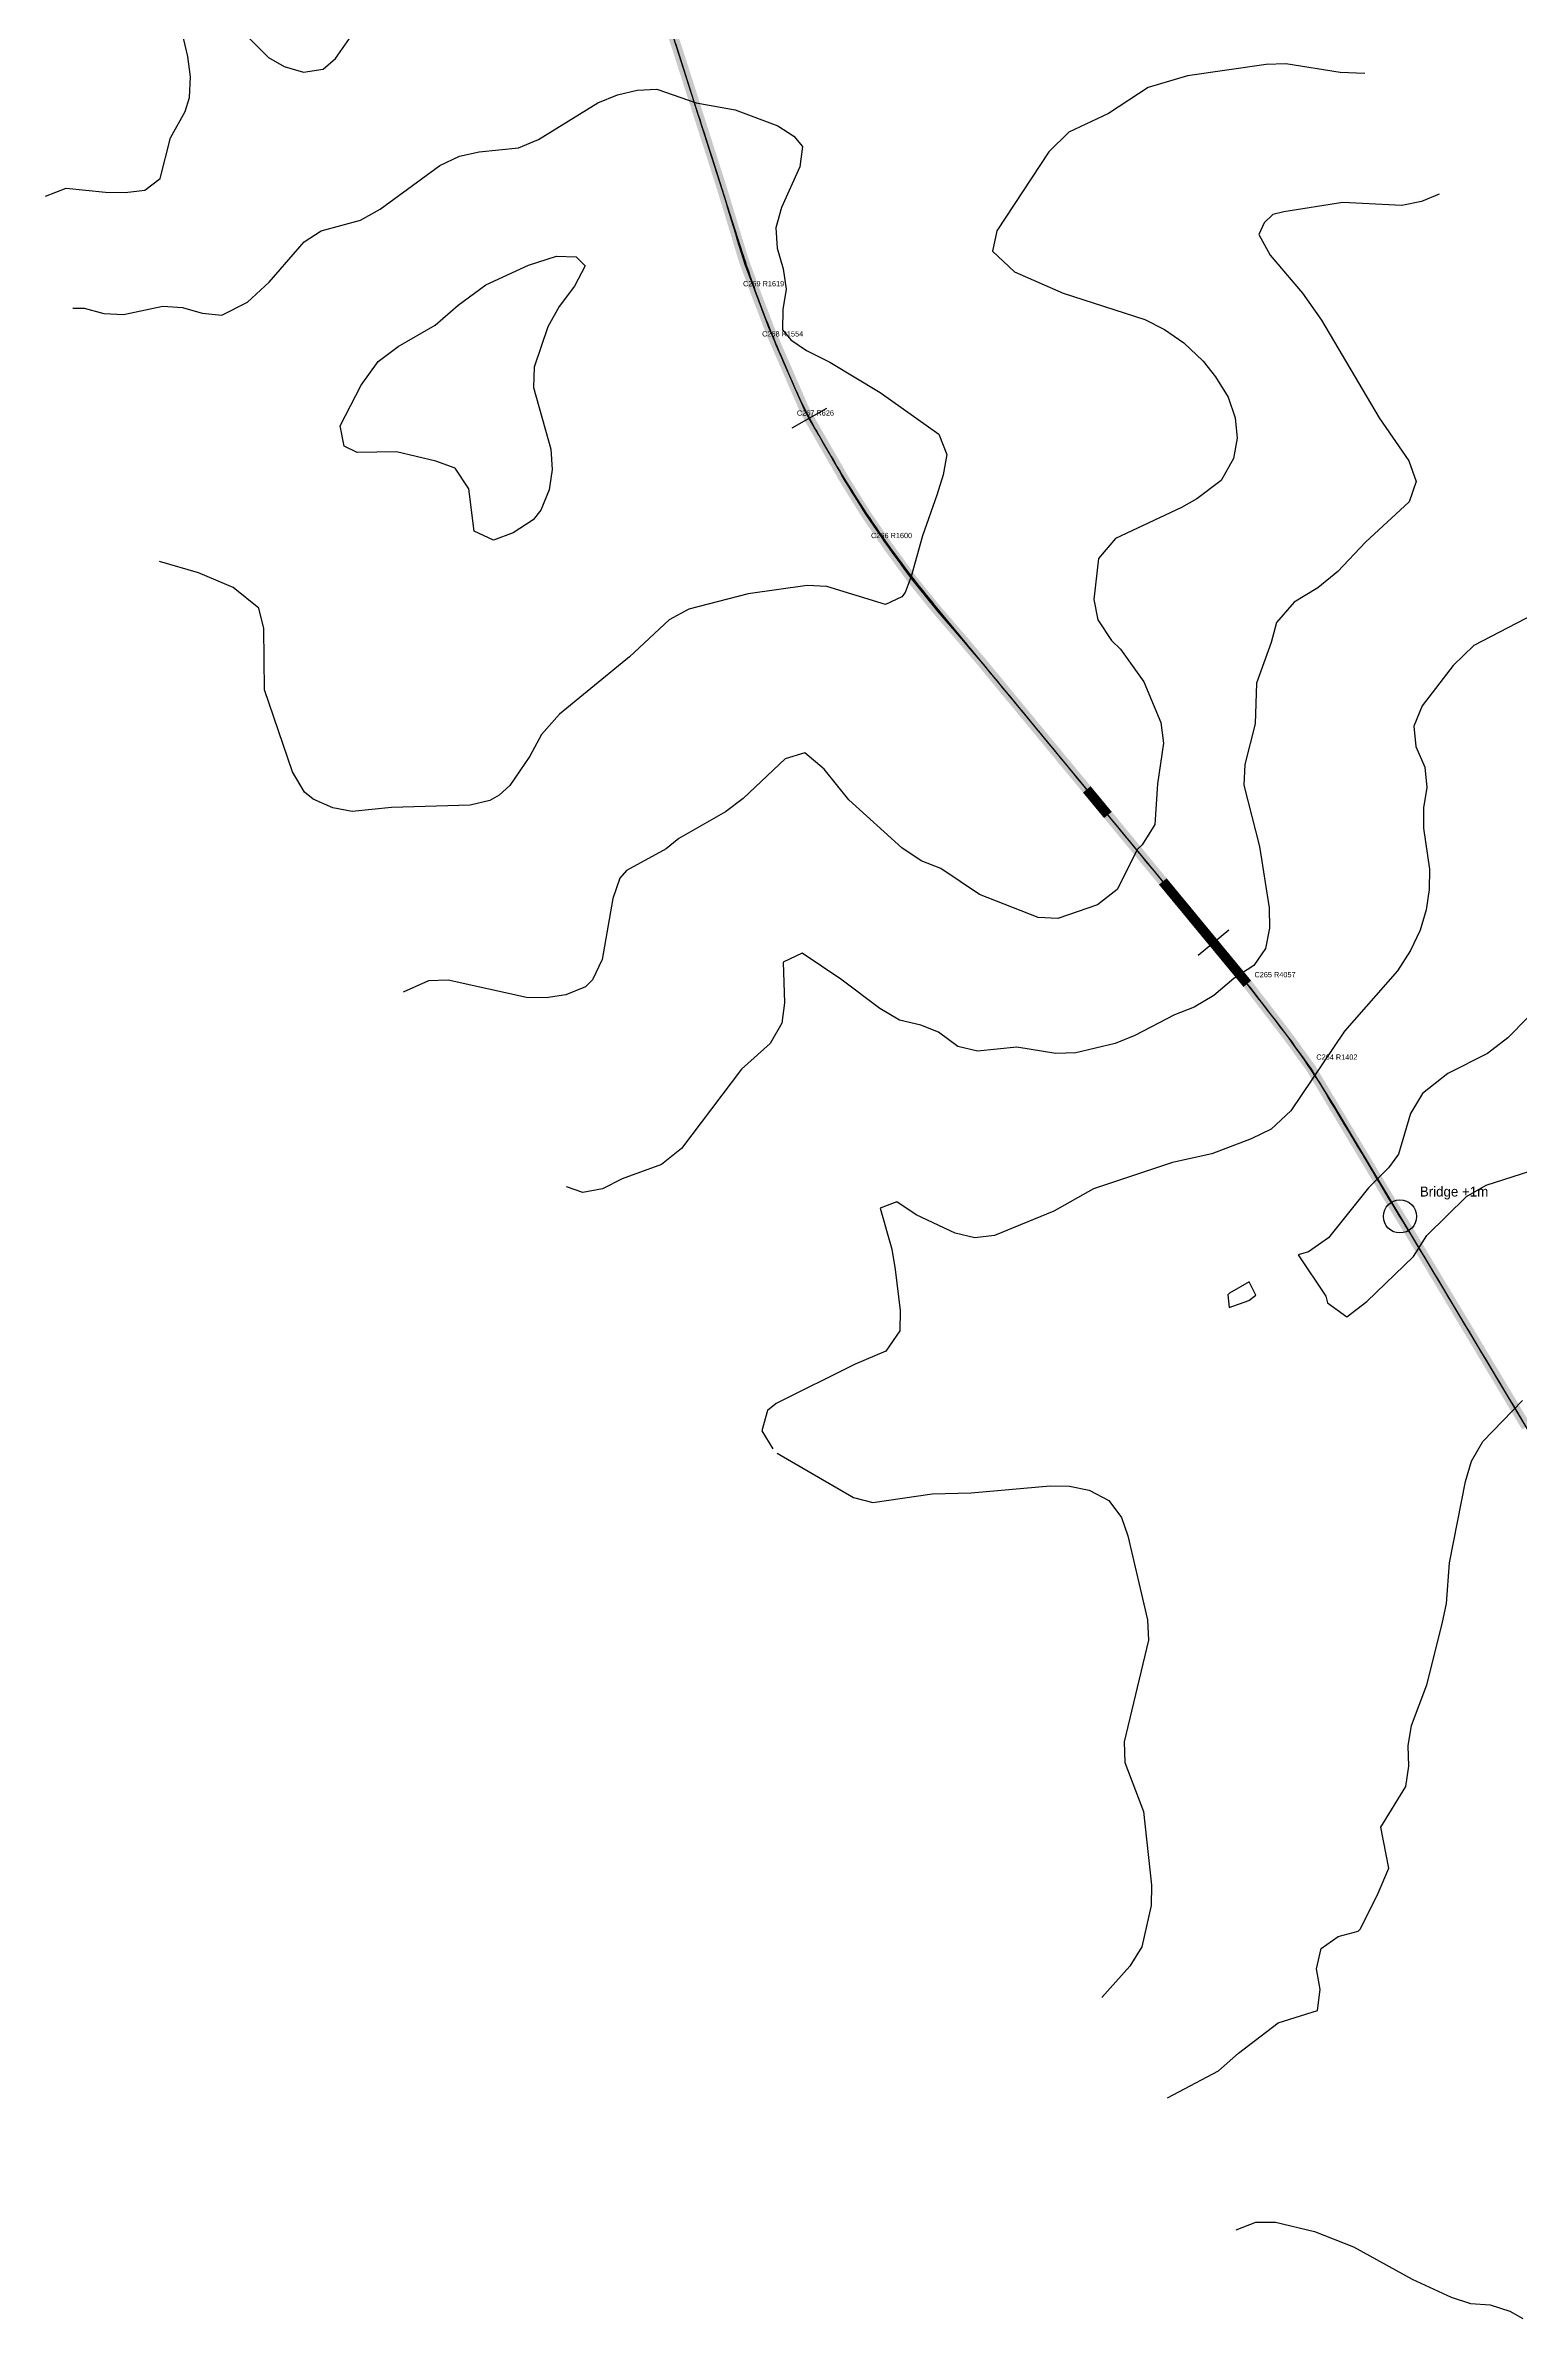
# Model space of a CAD drawing. Header units: metres. Extents: x 697254 to 930473, y 8023396 to 8227001.
# Drawn here: x 791152 to 793376, y 8128918 to 8132347 of the extents above; entities that cross this region are included whole.
import ezdxf

# ---------------------------------------------------------------- set-up
doc = ezdxf.new("R2010")
doc.units = ezdxf.units.M
for name, color, linetype in [('ALIGNMENT_FITTED', 4, 'Continuous'), ('CENTRELINE', 7, 'Continuous'), ('CHAINAGE', 7, 'Continuous'), ('CONTOUR_10M', 33, 'Continuous'), ('CONTOUR_INDEX_50M', 34, 'Continuous'), ('CURVE_LABELS', 4, 'Continuous'), ('GRADE_0-4', 3, 'Continuous'), ('GRADE_4-6', 2, 'Continuous'), ('GRADE_6-8', 30, 'Continuous'), ('PROFILE_FLAGS', 6, 'Continuous')]:
    doc.layers.add(name, color=color, linetype=linetype)

msp = doc.modelspace()

# ---------------------------------------------------------------- linework, layer by layer
at = {"layer": 'ALIGNMENT_FITTED'}
for p, q in [((792203.4, 8132032.3), (791986.7, 8132711)), ((792283.7, 8131827.2), (792259.8, 8131882.2)), ((792336.9, 8131726.9), (792315.1, 8131764.8)), ((792917.3, 8130988.9), (792490.9, 8131504.6)), ((793910.2, 8129383.8), (793099.8, 8130740))]:
    msp.add_line(p, q, dxfattribs=at)
for centre, radius, start, end in [((793746, 8132524.9), 1619.3, -162.2898, -159.0418), ((793685.4, 8132501.7), 1554.4, -159.0418, -156.511), ((792858, 8132076.8), 626.3, -156.511, -150.1161), ((793723.9, 8132523.9), 1599.7, -150.1161, -140.4192), ((789790.5, 8128403.9), 4057, 37.5172, 39.5808), ((791896.5, 8130020.9), 1401.8, 30.8604, 37.5172)]:
    msp.add_arc(centre, radius, start, end, dxfattribs=at)
at = {"layer": 'CENTRELINE'}
msp.add_polyline3d([(793380, 8130271.9, 1270.6), (793374.8, 8130280.5, 1270.4), (793369.7, 8130289.1, 1270.2), (793364.5, 8130297.7, 1270), (793359.4, 8130306.2, 1269.5), (793354.3, 8130314.8, 1268.9), (793349.1, 8130323.4, 1268.3), (793344, 8130332, 1267.9), (793338.8, 8130340.6, 1267.6), (793333.7, 8130349.2, 1267.2), (793328.5, 8130357.7, 1266.8), (793323.4, 8130366.3, 1266.3), (793318.2, 8130374.9, 1265.9), (793313.1, 8130383.5, 1265.6), (793308, 8130392.1, 1265.3), (793302.8, 8130400.7, 1264.9), (793297.7, 8130409.2, 1264.6), (793292.5, 8130417.8, 1264.3), (793287.4, 8130426.4, 1264), (793282.2, 8130435, 1263.8), (793277.1, 8130443.6, 1263.5), (793271.9, 8130452.2, 1263.1), (793266.8, 8130460.7, 1262.7), (793261.7, 8130469.3, 1262.6), (793256.5, 8130477.9, 1262.5), (793251.4, 8130486.5, 1262.3), (793246.2, 8130495.1, 1261.7), (793241.1, 8130503.7, 1261.1), (793235.9, 8130512.2, 1260.6), (793230.8, 8130520.8, 1260.2), (793225.6, 8130529.4, 1260), (793220.5, 8130538, 1259.8), (793215.4, 8130546.6, 1259.7), (793210.2, 8130555.2, 1259.6), (793205, 8130563.7, 1259.4), (793199.8, 8130572.2, 1259.3), (793194.5, 8130580.8, 1259.2), (793189.3, 8130589.3, 1259.1), (793184.1, 8130597.8, 1259), (793178.9, 8130606.4, 1258.9), (793173.8, 8130615, 1258.8), (793168.6, 8130623.5, 1258.7), (793163.5, 8130632.1, 1259.6), (793158.3, 8130640.7, 1260.3), (793153.2, 8130649.3, 1260.7), (793148, 8130657.9, 1261.3), (793142.9, 8130666.5, 1262), (793137.8, 8130675, 1262.5), (793132.6, 8130683.6, 1262.8), (793127.5, 8130692.2, 1263.1), (793122.3, 8130700.8, 1263.2), (793117.2, 8130709.4, 1263.5), (793112, 8130718, 1264.3), (793106.9, 8130726.6, 1264.9), (793101.8, 8130735.1, 1265.5), (793096.6, 8130743.7, 1266), (793091.5, 8130752.3, 1266.4), (793086.3, 8130760.9, 1267), (793081.2, 8130769.5, 1267.6), (793076, 8130778.1, 1268.6), (793070.9, 8130786.6, 1269.3), (793065.7, 8130795.2, 1269.9), (793060.6, 8130803.8, 1270.3), (793054.7, 8130811.9, 1271.2), (793048.9, 8130820, 1272), (793043, 8130828.1, 1272.8), (793037.2, 8130836.3, 1273.5), (793031.3, 8130844.4, 1274.2), (793025.4, 8130852.4, 1274.8), (793019.3, 8130860.4, 1275.1), (793013.2, 8130868.3, 1275.5), (793007.1, 8130876.2, 1275.9), (793001, 8130884.2, 1276.4), (792994.9, 8130892.1, 1277.1), (792988.8, 8130900.1, 1277.5), (792982.7, 8130908, 1277.8), (792976.6, 8130915.9, 1278), (792970.5, 8130923.9, 1278.2), (792964.3, 8130931.7, 1278.7), (792958, 8130939.4, 1279.2), (792951.6, 8130947.2, 1279.4), (792945.2, 8130954.9, 1279.6), (792938.9, 8130962.6, 1280.7), (792932.5, 8130970.3, 1281.4), (792926.1, 8130978, 1281.6), (792919.8, 8130985.7, 1281.4), (792913.4, 8130993.5, 1281.7), (792907, 8131001.2, 1282.3), (792900.6, 8131008.9, 1282.7), (792894.3, 8131016.6, 1282.9), (792887.9, 8131024.3, 1283.4), (792881.5, 8131032, 1284.1), (792875.2, 8131039.8, 1284.7), (792868.8, 8131047.5, 1285), (792862.4, 8131055.2, 1285.2), (792856, 8131062.9, 1285.5), (792849.7, 8131070.6, 1286.1), (792843.3, 8131078.3, 1286.2), (792836.9, 8131086.1, 1286.7), (792830.6, 8131093.8, 1287.3), (792824.2, 8131101.5, 1288.1), (792817.8, 8131109.2, 1288.4), (792811.4, 8131116.9, 1288.5), (792805.1, 8131124.6, 1288.7), (792798.7, 8131132.4, 1288.9), (792792.3, 8131140.1, 1289.5), (792786, 8131147.8, 1290), (792779.6, 8131155.5, 1290.3), (792773.2, 8131163.2, 1290.5), (792766.9, 8131170.9, 1290.7), (792760.5, 8131178.7, 1291.3), (792754.1, 8131186.4, 1291.7), (792747.7, 8131194.1, 1291.8), (792741.4, 8131201.8, 1291.7), (792735, 8131209.5, 1292.9), (792728.6, 8131217.2, 1294), (792722.3, 8131224.9, 1294.6), (792715.9, 8131232.7, 1294.5), (792709.5, 8131240.4, 1294.9), (792703.1, 8131248.1, 1295.7), (792696.8, 8131255.8, 1296.1), (792690.4, 8131263.5, 1295.9), (792684, 8131271.2, 1296.1), (792677.7, 8131279, 1297.1), (792671.3, 8131286.7, 1297.8), (792664.9, 8131294.4, 1297.9), (792658.5, 8131302.1, 1297.7), (792652.2, 8131309.8, 1297.8), (792645.8, 8131317.5, 1298.1), (792639.4, 8131325.3, 1297.9), (792633.1, 8131333, 1297.5), (792626.7, 8131340.7, 1297.2), (792620.3, 8131348.4, 1297.5), (792614, 8131356.1, 1297.8), (792607.6, 8131363.8, 1298), (792601.2, 8131371.6, 1298.1), (792594.8, 8131379.3, 1298.1), (792588.5, 8131387, 1298), (792582.1, 8131394.7, 1298), (792575.7, 8131402.4, 1298.2), (792569.4, 8131410.1, 1298.4), (792563, 8131417.9, 1298.5), (792556.5, 8131425.5, 1298.5), (792550, 8131433.1, 1298.4), (792543.5, 8131440.7, 1298.4), (792537, 8131448.3, 1298.4), (792530.4, 8131455.9, 1298.8), (792523.9, 8131463.5, 1299.2), (792517.4, 8131471, 1299.3), (792510.9, 8131478.6, 1299.2), (792504.4, 8131486.2, 1298.9), (792497.8, 8131493.8, 1298.8), (792491.4, 8131501.5, 1298.8), (792485.1, 8131509.3, 1298.9), (792478.9, 8131517.1, 1299.2), (792472.6, 8131524.8, 1299.6), (792466.3, 8131532.6, 1299.9), (792460, 8131540.4, 1300), (792453.9, 8131548.4, 1300.1), (792448.1, 8131556.5, 1300.3), (792442.2, 8131564.6, 1300.6), (792436.3, 8131572.7, 1300.9), (792430.4, 8131580.8, 1301.2), (792424.5, 8131588.8, 1301.4), (792418.8, 8131597.1, 1301.5), (792413.1, 8131605.3, 1301.7), (792407.5, 8131613.6, 1301.9), (792401.8, 8131621.8, 1302.1), (792396.1, 8131630.1, 1302.3), (792390.5, 8131638.3, 1302.5), (792385.1, 8131646.7, 1302.9), (792379.8, 8131655.2, 1303.3), (792374.5, 8131663.7, 1303.5), (792369.2, 8131672.2, 1303.5), (792363.9, 8131680.7, 1303.4), (792358.6, 8131689.2, 1303.5), (792353.5, 8131697.8, 1303.4), (792348.6, 8131706.5, 1303.4), (792343.6, 8131715.2, 1303.4), (792338.6, 8131723.8, 1303.3), (792333.6, 8131732.5, 1303), (792328.6, 8131741.2, 1303.2), (792323.6, 8131749.9, 1303.4), (792318.6, 8131758.6, 1303.7), (792313.7, 8131767.2, 1303.8), (792308.7, 8131775.9, 1303.7), (792303.7, 8131784.6, 1303.4), (792298.7, 8131793.3, 1302.8), (792294.5, 8131802.3, 1302.8), (792290.5, 8131811.5, 1302.7), (792286.5, 8131820.7, 1302.6), (792282.5, 8131829.9, 1302.3), (792278.5, 8131839, 1301.9), (792274.6, 8131848.2, 1301.6), (792270.6, 8131857.4, 1301.4), (792266.6, 8131866.6, 1301.1), (792262.6, 8131875.7, 1300.9), (792258.6, 8131884.9, 1300.6), (792254.6, 8131894.1, 1300.4), (792250.6, 8131903.3, 1300.2), (792246.6, 8131912.5, 1299.8), (792243, 8131921.8, 1299.8), (792239.4, 8131931.1, 1300.3), (792235.9, 8131940.5, 1300.6), (792232.3, 8131949.8, 1300.7), (792228.7, 8131959.2, 1301.1), (792225.1, 8131968.5, 1301.4), (792221.6, 8131977.9, 1301.6), (792218.1, 8131987.3, 1301.8), (792214.7, 8131996.6, 1302.1), (792211.2, 8132006, 1302.4), (792207.7, 8132015.4, 1302.5), (792204.4, 8132024.9, 1302.3), (792201.5, 8132034.4, 1302), (792198.6, 8132044, 1301.9), (792195.7, 8132053.6, 1302.1), (792192.8, 8132063.2, 1302.4), (792189.9, 8132072.7, 1302.6), (792187, 8132082.3, 1302.6), (792184.1, 8132091.9, 1302.5), (792181.2, 8132101.5, 1302.4), (792178.3, 8132111, 1302.5), (792175.3, 8132120.6, 1302.6), (792172.4, 8132130.2, 1302.7), (792169.4, 8132139.7, 1302.7), (792166.4, 8132149.3, 1302.7), (792163.3, 8132158.8, 1302.7), (792160.3, 8132168.3, 1302.6), (792157.3, 8132177.9, 1302.5), (792154.2, 8132187.4, 1302.4), (792151.2, 8132196.9, 1302.2), (792148.1, 8132206.4, 1301.9), (792145.1, 8132216, 1301.6), (792142, 8132225.5, 1301.3), (792139, 8132235, 1300.8), (792135.9, 8132244.6, 1300.3), (792132.9, 8132254.1, 1299.8), (792129.8, 8132263.6, 1299.6), (792126.8, 8132273.2, 1299.3), (792123.7, 8132282.7, 1299), (792120.7, 8132292.2, 1298.7), (792117.7, 8132301.8, 1298.3), (792114.6, 8132311.3, 1297.8), (792111.6, 8132320.8, 1297.3), (792108.5, 8132330.4, 1297.1), (792105.5, 8132339.9, 1296.9), (792102.3, 8132349.4, 1296.6)], dxfattribs=at)
at = {"layer": 'CHAINAGE'}
for p, q in [((792329.7, 8131799.5), (792277.7, 8131769.6)), ((792936.5, 8131012.6), (792890.2, 8130974.4))]:
    msp.add_line(p, q, dxfattribs=at)
at = {"layer": 'CONTOUR_10M'}
for points, elevation in [([(791394.8, 8132423.5), (791488.2, 8132328.7), (791511.7, 8132315.4), (791541.2, 8132306.8), (791570.9, 8132311.4), (791589.2, 8132327.3), (791610.2, 8132357.8)], 1290), ([(791152, 8132119.7), (791183.4, 8132131.7), (791242.5, 8132125.7), (791272.1, 8132125.1), (791301.8, 8132128.9), (791324.9, 8132146.4), (791340.3, 8132207.7), (791362.7, 8132247.6), (791369.3, 8132268.8), (791370.9, 8132299.6), (791366.8, 8132330.4), (791352, 8132392.1)], 1290), ([(793141.6, 8132304.8), (793104.1, 8132306.2), (793022.5, 8132319.5), (792992.8, 8132318.2), (792874.1, 8132301.2), (792814.6, 8132283.5), (792754.8, 8132244.7), (792695.2, 8132216.4), (792665.2, 8132186.9), (792586.7, 8132067.3), (792580.1, 8132036.7), (792613.3, 8132005.4), (792686.8, 8131973.7), (792809.8, 8131933.5), (792839.2, 8131918.7), (792868.5, 8131898.5), (792897.7, 8131871), (792916.5, 8131847.4), (792935.3, 8131816.4), (792946.1, 8131785.5), (792949, 8131754.6), (792943.3, 8131724), (792924.9, 8131691), (792888.2, 8131663.2), (792865, 8131650.1), (792765.6, 8131603.4), (792740.1, 8131573), (792732.8, 8131511.5), (792739.1, 8131480.7), (792759.3, 8131449.7), (792773.2, 8131436.6), (792808.4, 8131387.4), (792834, 8131325.6), (792838, 8131294.7), (792828.9, 8131233.3), (792824.8, 8131171.9), (792805.9, 8131141.4), (792798.6, 8131134.7), (792768.2, 8131074), (792738.2, 8131050.9), (792678.7, 8131030.3), (792649.1, 8131031.9), (792560.7, 8131066.2), (792502, 8131105.7), (792472.6, 8131117.2), (792443.2, 8131136.7), (792363.2, 8131209.1), (792326.4, 8131255.6), (792297.1, 8131280.3), (792267.4, 8131271.2), (792204.2, 8131211.3), (792177.4, 8131191.2), (792107.2, 8131151.1), (792087.8, 8131135.5), (792028.1, 8131102.8), (792018.2, 8131090.8), (792007.3, 8131060.2), (791991.7, 8130968.1), (791976.8, 8130937.6), (791966.4, 8130927), (791936.6, 8130915.1), (791906.9, 8130910.7), (791877.3, 8130911), (791759.2, 8130937.2), (791729.6, 8130936.4), (791691.6, 8130919.2)], 1290), ([(793253.7, 8132122.7), (793226.9, 8132111.8), (793197.2, 8132105.7), (793108.4, 8132110.4), (793019.4, 8132096.3), (793002.9, 8132092.3), (792989.5, 8132079.7), (792981.8, 8132061.8), (792998.8, 8132030.8), (793047.3, 8131973.5), (793076.3, 8131932.8), (793163.1, 8131785.4), (793207.8, 8131720.3), (793218.8, 8131689.4), (793208.6, 8131658.7), (793142.3, 8131598.1), (793100.7, 8131553.4), (793070.7, 8131528.8), (793035.1, 8131507.3), (793008.3, 8131476.9), (793000.5, 8131446.3), (792978.3, 8131385.1), (792976, 8131323.6), (792960.8, 8131262.3), (792959.1, 8131231.5), (792982.6, 8131138.9), (792997.3, 8131046.4), (792997.8, 8131015.6), (792991.5, 8130984.9), (792973.9, 8130959.1), (792944, 8130939.5), (792914, 8130913.9), (792884.2, 8130896.4), (792854.4, 8130885.1), (792794.7, 8130853.8), (792764.9, 8130841.8), (792705.5, 8130827.7), (792675.8, 8130826.6), (792616.7, 8130836), (792557.4, 8130829.9), (792527.9, 8130837), (792498.6, 8130858.7), (792472, 8130869.1), (792439.6, 8130876.9), (792410.2, 8130894.3), (792351.6, 8130938.8), (792292.9, 8130978), (792264.3, 8130964.3), (792266.6, 8130902.8), (792262.2, 8130872.1), (792245, 8130841.5), (792201.6, 8130803), (792111.1, 8130683.2), (792081.1, 8130659.2), (792021.6, 8130637.5), (791991.8, 8130622.2), (791962.1, 8130616.8), (791937.6, 8130625.2)], 1280), ([(791880.5, 8132015.6), (791922.5, 8132029.1), (791952.1, 8132028.4), (791965.6, 8132014.5), (791949.7, 8131983.9), (791926.6, 8131953.5), (791909.7, 8131922.9), (791889, 8131861.7), (791887.7, 8131831), (791914.1, 8131738.3), (791915.9, 8131707.5), (791911.5, 8131676.8), (791899, 8131646.2), (791887.3, 8131631.7), (791857.4, 8131612), (791827.6, 8131600.9), (791798.2, 8131614.3), (791790.6, 8131678.5), (791769.9, 8131709.4), (791740.4, 8131719.8), (791681.4, 8131734.1), (791622.1, 8131732.9), (791602.2, 8131742.6), (791596.5, 8131773.5), (791627.9, 8131834.6), (791653.7, 8131870.4), (791683.6, 8131892.8), (791739.4, 8131925.3), (791774.5, 8131955.6), (791816.1, 8131985.8), (791880.5, 8132015.6)], 1310), ([(793396, 8131488.6), (793305.8, 8131442), (793274.7, 8131411.7), (793228, 8131350.8), (793215.5, 8131320.2), (793218.4, 8131289.4), (793232.2, 8131258.5), (793235.1, 8131227.7), (793229.9, 8131197), (793230.2, 8131166.2), (793238.8, 8131104.6), (793238.5, 8131073.8), (793234.2, 8131043.1), (793224.9, 8131012.5), (793210.5, 8130981.9), (793190.8, 8130951.4), (793110.9, 8130860.2), (793030.1, 8130740), (793000.1, 8130712.6), (792970.2, 8130698), (792910.7, 8130675.3), (792851.3, 8130662.3), (792732.2, 8130622.4), (792672.5, 8130588.9), (792583.2, 8130552.2), (792553.5, 8130548.3), (792524, 8130555.3), (792465.1, 8130583.3), (792435.8, 8130602.9), (792410.8, 8130593.1), (792428.1, 8130531.3), (792433.5, 8130500.5), (792441, 8130438.9), (792440.5, 8130408.1), (792419.4, 8130377.6), (792373.1, 8130357.8), (792253.8, 8130298.5), (792240.9, 8130287.8), (792232.1, 8130257.2), (792248.9, 8130230.3)], 1270), ([(793387.5, 8130880.6), (793357.4, 8130850.4), (793326.6, 8130826.4), (793266.9, 8130796.5), (793228.6, 8130766.3), (793210.6, 8130735.8), (793192.4, 8130674.5), (793177, 8130653.9), (793146.9, 8130623.8), (793086.6, 8130548.3), (793056.7, 8130527.6), (793041, 8130522.8), (793082.8, 8130460.7), (793085.3, 8130450.4), (793114.6, 8130429.1), (793144.5, 8130452.6), (793215.1, 8130520.4), (793234.8, 8130551.8), (793294.8, 8130611), (793324.7, 8130628), (793443.7, 8130666)], 1260), ([(792937.4, 8130464.8), (792934.7, 8130462.7), (792937.1, 8130443.4), (792966.8, 8130453.8), (792977, 8130462.2), (792967.2, 8130482.3), (792937.4, 8130464.8)], 1260), ([(792844.1, 8129251.2), (792921, 8129292.1), (792951, 8129318.7), (793010.9, 8129364.2), (793070.4, 8129383), (793074.1, 8129414.8), (793068.5, 8129445.6), (793075.5, 8129476.3), (793101.5, 8129494.6), (793131.3, 8129502.7), (793135.1, 8129506.2), (793161.7, 8129559.7), (793177.9, 8129597.9), (793165.7, 8129659.6), (793203.5, 8129720.6), (793208.1, 8129751.3), (793206.9, 8129782.1), (793212, 8129812.8), (793235.1, 8129874), (793258.2, 8129966), (793264.8, 8129996.7), (793269.1, 8130058.1), (793293.1, 8130180.9), (793302.4, 8130211.5), (793319.3, 8130241.5), (793379.4, 8130302.9)], 1270), ([(792255.2, 8130223.6), (792370.3, 8130157), (792399.8, 8130149.2), (792488.9, 8130162.4), (792548.1, 8130163.9), (792666.8, 8130174.6), (792696.4, 8130173.8), (792725.9, 8130167.8), (792755.3, 8130152.1), (792774.7, 8130126.6), (792784.2, 8130099.2), (792813.6, 8129972.2), (792815.3, 8129941.4), (792778.7, 8129788.1), (792779.5, 8129757.3), (792808, 8129683.2), (792819.9, 8129572.2), (792819.5, 8129541.4), (792805.1, 8129479.2), (792787.2, 8129449.6), (792744.8, 8129402.5)], 1270), ([(792947.3, 8129052.1), (792977.1, 8129063.9), (793006.7, 8129063.5), (793065.7, 8129049.6), (793124.6, 8129026.7), (793212.8, 8128977.9), (793271.6, 8128950.3), (793301.1, 8128941.2), (793330.7, 8128938.9), (793360.2, 8128929.6), (793380, 8128918.3)], 1280)]:
    msp.add_lwpolyline(points, dxfattribs=dict(at, elevation=elevation))
at = {"layer": 'CONTOUR_INDEX_50M', "elevation": 1300}
msp.add_lwpolyline([(791193.4, 8131950.6), (791210.5, 8131950.7), (791240, 8131942.7), (791269.6, 8131941.5), (791329, 8131953.6), (791358.6, 8131951.8), (791388.1, 8131943.3), (791417.7, 8131940.1), (791456.4, 8131960), (791489.4, 8131990.3), (791542.1, 8132051.1), (791567.5, 8132067.3), (791627, 8132083.8), (791656.9, 8132100), (791746.6, 8132165.8), (791776.4, 8132180), (791806.2, 8132186.7), (791865.5, 8132192.5), (791895.3, 8132205.3), (791984.9, 8132260.5), (792014.7, 8132272.6), (792044.4, 8132279.8), (792074.1, 8132281), (792133, 8132260.6), (792192.1, 8132250), (792256.6, 8132225.8), (792280.4, 8132210.1), (792293.6, 8132194.5), (792289.7, 8132163.8), (792262, 8132102.6), (792253.4, 8132072), (792255.2, 8132041.2), (792264.5, 8132010.3), (792269.1, 8131979.5), (792263.8, 8131948.8), (792263.3, 8131918), (792276.2, 8131902.9), (792299.5, 8131886.8), (792334.9, 8131869.6), (792410.5, 8131823.7), (792499, 8131760.9), (792511.4, 8131730), (792505.9, 8131699.3), (792496.3, 8131668.7), (792474.5, 8131607.4), (792457.2, 8131546.2), (792448.6, 8131521.8), (792443.1, 8131515.6), (792418.7, 8131503.8), (792330.2, 8131530.9), (792300.6, 8131532.3), (792211.6, 8131519.9), (792122.4, 8131496.7), (792092.6, 8131480.8), (792032.5, 8131425.1), (791927, 8131338.2), (791900, 8131307.8), (791882.4, 8131274.9), (791852.1, 8131231), (791835.9, 8131216.4), (791822.2, 8131208.2), (791792.5, 8131201.3), (791673.9, 8131197.5), (791614.6, 8131191.6), (791585.1, 8131197.1), (791555.6, 8131210.2), (791542.5, 8131220.5), (791524.4, 8131251.5), (791482.1, 8131375.1), (791481.2, 8131467.4), (791473.8, 8131498.3), (791435.1, 8131529.6), (791382.7, 8131551.7), (791323.7, 8131568.8)], dxfattribs=at)
at = {"layer": 'GRADE_0-4', "const_width": 15}
for points in [[(792722.3, 8131224.9), (792715.9, 8131232.7), (792709.5, 8131240.4), (792703.1, 8131248.1), (792696.8, 8131255.8), (792690.4, 8131263.5), (792684, 8131271.2), (792677.7, 8131279), (792671.3, 8131286.7), (792664.9, 8131294.4), (792658.5, 8131302.1), (792652.2, 8131309.8), (792645.8, 8131317.5), (792639.4, 8131325.3), (792633.1, 8131333), (792626.7, 8131340.7), (792620.3, 8131348.4), (792614, 8131356.1), (792607.6, 8131363.8), (792601.2, 8131371.6), (792594.8, 8131379.3), (792588.5, 8131387), (792582.1, 8131394.7), (792575.7, 8131402.4), (792569.4, 8131410.1), (792563, 8131417.9), (792556.5, 8131425.5), (792550, 8131433.1), (792543.5, 8131440.7), (792537, 8131448.3), (792530.4, 8131455.9), (792523.9, 8131463.5), (792517.4, 8131471), (792510.9, 8131478.6), (792504.4, 8131486.2), (792497.8, 8131493.8), (792491.4, 8131501.5), (792485.1, 8131509.3), (792478.9, 8131517.1), (792472.6, 8131524.8), (792466.3, 8131532.6), (792460, 8131540.4), (792453.9, 8131548.4), (792448.1, 8131556.5), (792442.2, 8131564.6), (792436.3, 8131572.7), (792430.4, 8131580.8), (792424.5, 8131588.8), (792418.8, 8131597.1), (792413.1, 8131605.3), (792407.5, 8131613.6), (792401.8, 8131621.8), (792396.1, 8131630.1), (792390.5, 8131638.3), (792385.1, 8131646.7), (792379.8, 8131655.2), (792374.5, 8131663.7), (792369.2, 8131672.2), (792363.9, 8131680.7), (792358.6, 8131689.2), (792353.5, 8131697.8), (792348.6, 8131706.5), (792343.6, 8131715.2), (792338.6, 8131723.8), (792333.6, 8131732.5), (792328.6, 8131741.2), (792323.6, 8131749.9), (792318.6, 8131758.6), (792313.7, 8131767.2), (792308.7, 8131775.9), (792303.7, 8131784.6), (792298.7, 8131793.3), (792294.5, 8131802.3), (792290.5, 8131811.5), (792286.5, 8131820.7), (792282.5, 8131829.9), (792278.5, 8131839), (792274.6, 8131848.2), (792270.6, 8131857.4), (792266.6, 8131866.6), (792262.6, 8131875.7), (792258.6, 8131884.9), (792254.6, 8131894.1), (792250.6, 8131903.3), (792246.6, 8131912.5), (792243, 8131921.8), (792239.4, 8131931.1), (792235.9, 8131940.5), (792232.3, 8131949.8), (792228.7, 8131959.2), (792225.1, 8131968.5), (792221.6, 8131977.9), (792218.1, 8131987.3), (792214.7, 8131996.6), (792211.2, 8132006), (792207.7, 8132015.4), (792204.4, 8132024.9), (792201.5, 8132034.4), (792198.6, 8132044), (792195.7, 8132053.6), (792192.8, 8132063.2), (792189.9, 8132072.7), (792187, 8132082.3), (792184.1, 8132091.9), (792181.2, 8132101.5), (792178.3, 8132111), (792175.3, 8132120.6), (792172.4, 8132130.2), (792169.4, 8132139.7), (792166.4, 8132149.3), (792163.3, 8132158.8), (792160.3, 8132168.3), (792157.3, 8132177.9), (792154.2, 8132187.4), (792151.2, 8132196.9), (792148.1, 8132206.4), (792145.1, 8132216), (792142, 8132225.5), (792139, 8132235), (792135.9, 8132244.6), (792132.9, 8132254.1), (792129.8, 8132263.6), (792126.8, 8132273.2), (792123.7, 8132282.7), (792120.7, 8132292.2), (792117.7, 8132301.8), (792114.6, 8132311.3), (792111.6, 8132320.8), (792108.5, 8132330.4), (792105.5, 8132339.9), (792102.3, 8132349.4), (792099.2, 8132358.9)], [(792754.1, 8131186.4), (792747.7, 8131194.1), (792741.4, 8131201.8)], [(792836.9, 8131086.1), (792830.6, 8131093.8), (792824.2, 8131101.5), (792817.8, 8131109.2), (792811.4, 8131116.9), (792805.1, 8131124.6), (792798.7, 8131132.4), (792792.3, 8131140.1)], [(792875.2, 8131039.8), (792868.8, 8131047.5), (792862.4, 8131055.2), (792856, 8131062.9)], [(792900.6, 8131008.9), (792894.3, 8131016.6)], [(792932.5, 8130970.3), (792926.1, 8130978), (792919.8, 8130985.7), (792913.4, 8130993.5)], [(792964.3, 8130931.7), (792958, 8130939.4), (792951.6, 8130947.2), (792945.2, 8130954.9)], [(793385.1, 8130263.3), (793380, 8130271.9), (793374.8, 8130280.5), (793369.7, 8130289.1), (793364.5, 8130297.7), (793359.4, 8130306.2), (793354.3, 8130314.8), (793349.1, 8130323.4), (793344, 8130332), (793338.8, 8130340.6), (793333.7, 8130349.2), (793328.5, 8130357.7), (793323.4, 8130366.3), (793318.2, 8130374.9), (793313.1, 8130383.5), (793308, 8130392.1), (793302.8, 8130400.7), (793297.7, 8130409.2), (793292.5, 8130417.8), (793287.4, 8130426.4), (793282.2, 8130435), (793277.1, 8130443.6), (793271.9, 8130452.2), (793266.8, 8130460.7), (793261.7, 8130469.3), (793256.5, 8130477.9), (793251.4, 8130486.5), (793246.2, 8130495.1), (793241.1, 8130503.7), (793235.9, 8130512.2), (793230.8, 8130520.8), (793225.6, 8130529.4), (793220.5, 8130538), (793215.4, 8130546.6), (793210.2, 8130555.2), (793205, 8130563.7), (793199.8, 8130572.2), (793194.5, 8130580.8), (793189.3, 8130589.3), (793184.1, 8130597.8), (793178.9, 8130606.4), (793173.8, 8130615), (793168.6, 8130623.5), (793163.5, 8130632.1), (793158.3, 8130640.7), (793153.2, 8130649.3), (793148, 8130657.9), (793142.9, 8130666.5), (793137.8, 8130675), (793132.6, 8130683.6)]]:
    msp.add_lwpolyline(points, dxfattribs=at)
at = {"layer": 'GRADE_4-6', "const_width": 15}
for points in [[(792741.4, 8131201.8), (792735, 8131209.5), (792728.6, 8131217.2), (792722.3, 8131224.9)], [(792792.3, 8131140.1), (792786, 8131147.8), (792779.6, 8131155.5), (792773.2, 8131163.2), (792766.9, 8131170.9), (792760.5, 8131178.7), (792754.1, 8131186.4)], [(792856, 8131062.9), (792849.7, 8131070.6), (792843.3, 8131078.3), (792836.9, 8131086.1)], [(792894.3, 8131016.6), (792887.9, 8131024.3), (792881.5, 8131032), (792875.2, 8131039.8)], [(792913.4, 8130993.5), (792907, 8131001.2), (792900.6, 8131008.9)], [(792945.2, 8130954.9), (792938.9, 8130962.6), (792932.5, 8130970.3)], [(793048.9, 8130820), (793043, 8130828.1), (793037.2, 8130836.3), (793031.3, 8130844.4), (793025.4, 8130852.4), (793019.3, 8130860.4), (793013.2, 8130868.3), (793007.1, 8130876.2), (793001, 8130884.2), (792994.9, 8130892.1), (792988.8, 8130900.1), (792982.7, 8130908), (792976.6, 8130915.9), (792970.5, 8130923.9), (792964.3, 8130931.7)], [(793132.6, 8130683.6), (793127.5, 8130692.2), (793122.3, 8130700.8), (793117.2, 8130709.4), (793112, 8130718), (793106.9, 8130726.6), (793101.8, 8130735.1), (793096.6, 8130743.7), (793091.5, 8130752.3), (793086.3, 8130760.9), (793081.2, 8130769.5), (793076, 8130778.1)]]:
    msp.add_lwpolyline(points, dxfattribs=at)
at = {"layer": 'GRADE_6-8', "const_width": 15}
msp.add_lwpolyline([(793076, 8130778.1), (793070.9, 8130786.6), (793065.7, 8130795.2), (793060.6, 8130803.8), (793054.7, 8130811.9), (793048.9, 8130820)], dxfattribs=at)
at = {"layer": 'PROFILE_FLAGS'}
msp.add_circle((793194.5, 8130580.8), 25, dxfattribs=at)

# ---------------------------------------------------------------- texts
at = {"layer": 'CURVE_LABELS'}
for s, p in [('C269 R1619', (792203.9, 8131983.8)), ('C268 R1554', (792232.6, 8131908.1)), ('C267 R626', (792285.1, 8131788.8)), ('C266 R1600', (792396.9, 8131603.9)), ('C265 R4057', (792975.1, 8130941.5)), ('C264 R1402', (793068.4, 8130817.1))]:
    msp.add_text(s, height=8, dxfattribs=at).set_placement(p)
at = {"layer": 'PROFILE_FLAGS'}
msp.add_text('Bridge +1m', height=15, dxfattribs=at).set_placement((793224.5, 8130610.8))

doc.saveas('drawing.dxf')
